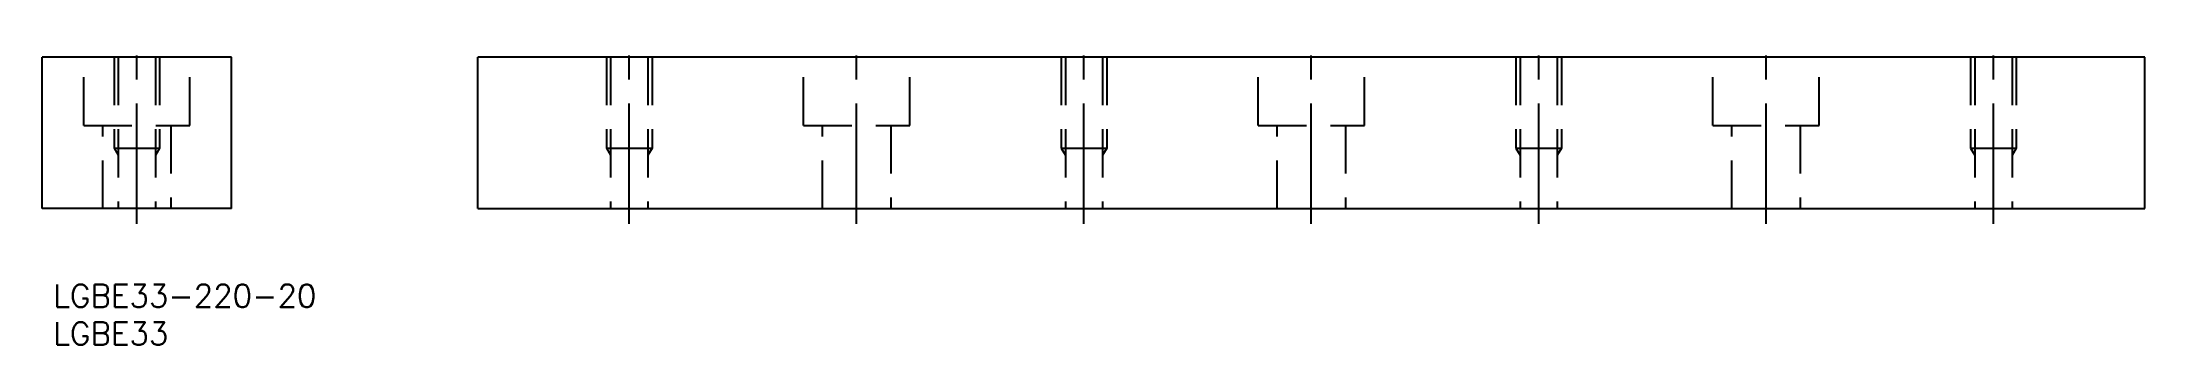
# Model space of a CAD drawing. Extents: x -1 to 276, y -8 to 32.
import ezdxf

# ---------------------------------------------------------------- set-up
doc = ezdxf.new("R2010")
doc.units = 0
doc.header["$LTSCALE"] = 0.5
doc.linetypes.add('CENTER', pattern=[50.8, 31.75, -6.35, 6.35, -6.35])
doc.linetypes.add('DASHED', pattern=[19.05, 12.7, -6.35])
for name, color, linetype in [('MSM_CENTER', 1, 'CENTER'), ('MSM_CONTINUOUS', 7, 'CONTINUOUS'), ('MSM_DASHED', 4, 'DASHED'), ('MSM_PART_NUMBER', 7, 'CONTINUOUS')]:
    doc.layers.add(name, color=color, linetype=linetype)
doc.styles.get("Standard").update_dxf_attribs({"font": 'txt.shx', "height": 3, "bigfont": 'bigfont.shx'})

# ---------------------------------------------------------------- blocks, each defined once
blk = doc.blocks.new('*U8')
at = {"layer": 'MSM_PART_NUMBER'}
blk.add_text('LGBE33-220-20', height=3, dxfattribs=at).set_placement((0, -3))
blk = doc.blocks.new('*U9')
at = {"layer": 'MSM_PART_NUMBER'}
blk.add_text('LGBE33', height=3, dxfattribs=at).set_placement((0, -8))

msp = doc.modelspace()

# ---------------------------------------------------------------- linework, layer by layer
at = {"layer": 'MSM_CENTER'}
for p, q in [((11, 8), (11, 32)), ((75.99, 8), (75.99, 32)), ((105.99, 8), (105.99, 32)), ((135.99, 8), (135.99, 32)), ((165.99, 8), (165.99, 32)), ((195.99, 8), (195.99, 32)), ((225.99, 8), (225.99, 32)), ((255.99, 8), (255.99, 32))]:
    msp.add_line(p, q, dxfattribs=at)
at = {"layer": 'MSM_CONTINUOUS'}
for p, q in [((23.5, 30), (-1.5, 30)), ((-1.5, 10), (-1.5, 30)), ((23.5, 10), (23.5, 30)), ((275.99, 30), (55.99, 30)), ((55.99, 10), (55.99, 30)), ((275.99, 10), (275.99, 30)), ((23.5, 10), (-1.5, 10)), ((55.99, 10), (275.99, 10))]:
    msp.add_line(p, q, dxfattribs=at)
at = {"layer": 'MSM_DASHED'}
for p, q in [((4, 21), (4, 30)), ((8, 30), (8, 18)), ((8.54, 30), (8.54, 10)), ((13.46, 30), (13.46, 10)), ((14, 30), (14, 18)), ((18, 21), (18, 30)), ((72.99, 30), (72.99, 18)), ((73.53, 30), (73.53, 10)), ((78.45, 30), (78.45, 10)), ((78.99, 30), (78.99, 18)), ((98.99, 21), (98.99, 30)), ((112.99, 21), (112.99, 30)), ((132.99, 30), (132.99, 18)), ((133.53, 30), (133.53, 10)), ((138.45, 30), (138.45, 10)), ((138.99, 30), (138.99, 18)), ((158.99, 21), (158.99, 30)), ((172.99, 21), (172.99, 30)), ((192.99, 30), (192.99, 18)), ((193.53, 30), (193.53, 10)), ((198.45, 30), (198.45, 10)), ((198.99, 30), (198.99, 18)), ((218.99, 21), (218.99, 30)), ((232.99, 21), (232.99, 30)), ((252.99, 30), (252.99, 18)), ((253.53, 30), (253.53, 10)), ((258.45, 30), (258.45, 10)), ((258.99, 30), (258.99, 18)), ((4, 21), (18, 21)), ((6.5, 10), (6.5, 21)), ((15.5, 21), (15.5, 10)), ((98.99, 21), (112.99, 21)), ((101.49, 10), (101.49, 21)), ((110.49, 21), (110.49, 10)), ((158.99, 21), (172.99, 21)), ((161.49, 10), (161.49, 21)), ((170.49, 21), (170.49, 10)), ((218.99, 21), (232.99, 21)), ((221.49, 10), (221.49, 21)), ((230.49, 21), (230.49, 10)), ((8, 18), (14, 18)), ((8, 18), (8.54, 17.06)), ((14, 18), (13.46, 17.06)), ((72.99, 18), (78.99, 18)), ((72.99, 18), (73.53, 17.06)), ((78.99, 18), (78.45, 17.06)), ((132.99, 18), (138.99, 18)), ((132.99, 18), (133.53, 17.06)), ((138.99, 18), (138.45, 17.06)), ((192.99, 18), (198.99, 18)), ((192.99, 18), (193.53, 17.06)), ((198.99, 18), (198.45, 17.06)), ((252.99, 18), (258.99, 18)), ((252.99, 18), (253.53, 17.06)), ((258.99, 18), (258.45, 17.06))]:
    msp.add_line(p, q, dxfattribs=at)

# ---------------------------------------------------------------- block references
at = {"layer": 'MSM_CONTINUOUS'}
for name in ['*U8', '*U9']:
    msp.add_blockref(name, (0, 0), dxfattribs=at)

doc.saveas('drawing.dxf')
